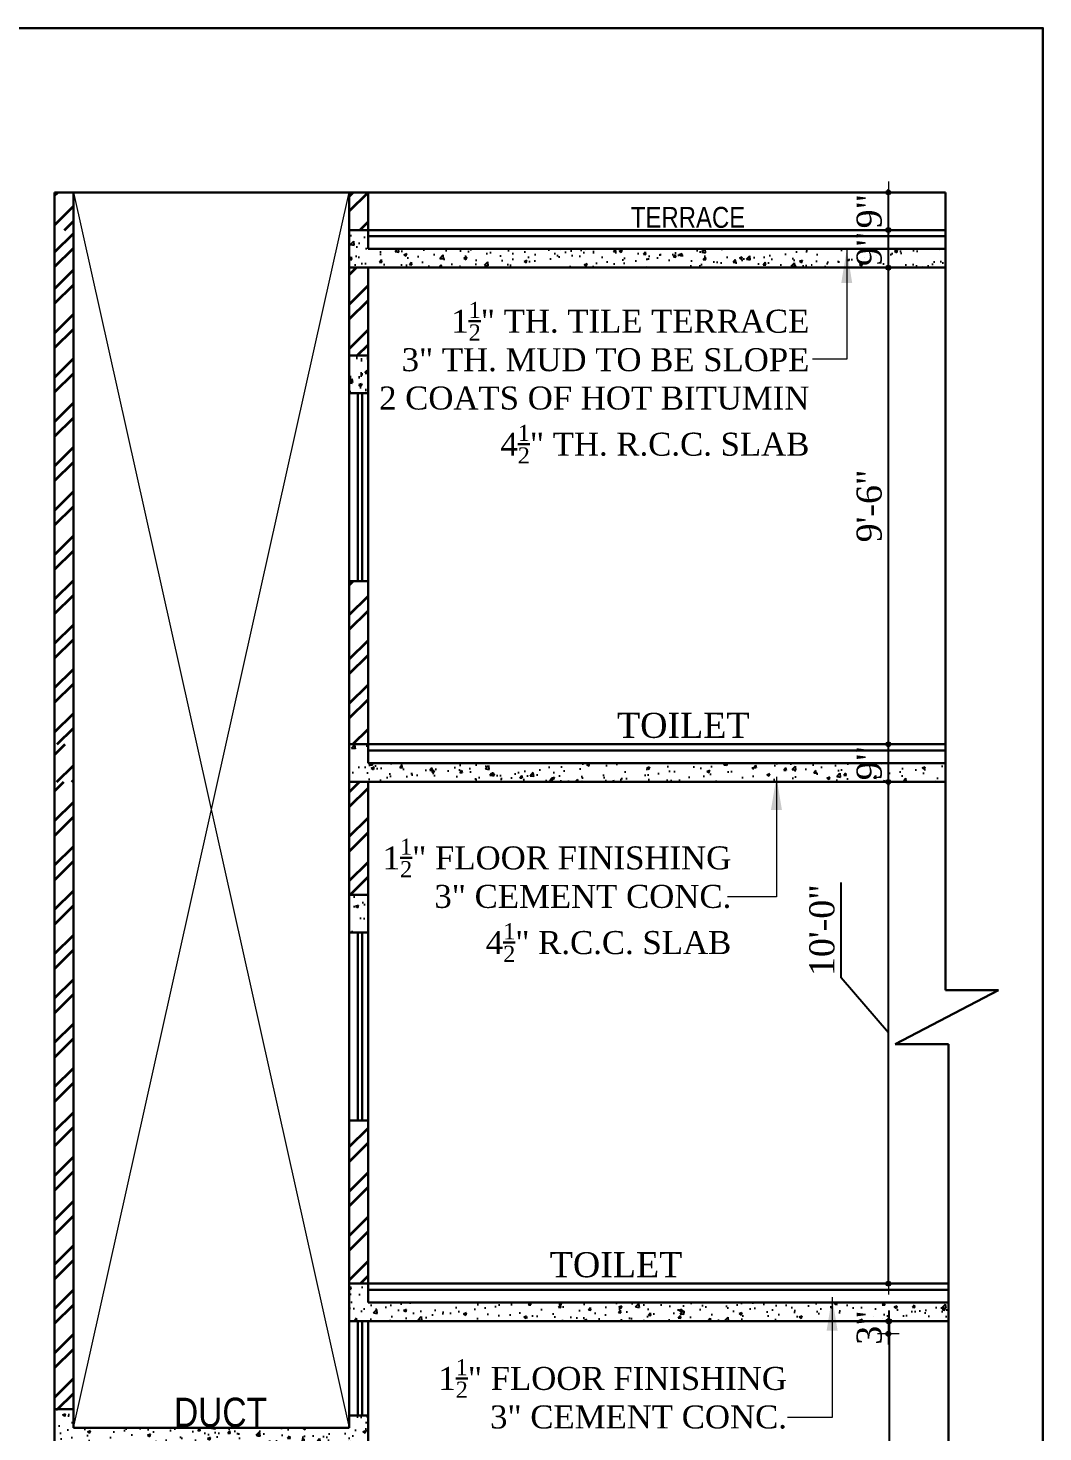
# Model space of a CAD drawing. Header units: feet. Extents: x 29269 to 32217, y -19918 to 20536.
# Drawn here: x 31202.1 to 31444.9, y -19116.1 to -18780.4 of the extents above; entities that cross this region are included whole.
import ezdxf

# ---------------------------------------------------------------- set-up
doc = ezdxf.new("R2010")
doc.units = ezdxf.units.FT
doc.header["$MEASUREMENT"] = 0
doc.header["$PDMODE"] = 2
doc.layers.get('0').update_dxf_attribs({"lineweight": 30})
for name, color, linetype, lineweight in [('D.DIM.', 191, 'Continuous', 5), ('HAT', 8, 'Continuous', 25), ('r.w.p', 131, 'Continuous', 35), ('TEXT', 150, 'Continuous', 30), ('WALL', 10, 'Continuous', 30)]:
    doc.layers.add(name, color=color, linetype=linetype, lineweight=lineweight)
doc.layers.add('DIMENTION', color=150, linetype='Continuous')
doc.styles.add('G', font='times.ttf')
doc.styles.add('GURPREET', font='times.ttf')
doc.styles.add('HM', font='times.ttf')
doc.styles.get("Standard").update_dxf_attribs({"font": 'ARIALN.TTF'})
doc.dimstyles.new('CUPBOARDS', dxfattribs={"dimtxt": 7, "dimasz": 0.45, "dimexe": 0.18, "dimexo": 0.0625, "dimgap": 0.5, "dimtad": 1, "dimdec": 1, "dimzin": 3, "dimdsep": 46, "dimlunit": 4, "dimtxsty": 'G', "dimblk": 'Dim Tick', "dimcen": 0.5, "dimse1": 1, "dimse2": 1, "dimclrd": 3, "dimclrt": 2, "dimadec": 0, "dimazin": 0, "dimtfac": 1, "dimtdec": 1, "dimtix": 1, "dimtofl": 0, "dimtmove": 2, "dimatfit": 3, "dimfxl": 0.18, "dimtolj": 1, "dimtzin": 0, "dimlwd": 13, "dimarcsym": 0})
doc.dimstyles.new('GURPREET', dxfattribs={"dimtxt": 6, "dimasz": 0.4, "dimexe": 0.18, "dimexo": 0.0625, "dimgap": 1.5, "dimtad": 1, "dimdec": 1, "dimzin": 3, "dimdsep": 46, "dimlunit": 4, "dimtxsty": 'GURPREET', "dimblk": 'DIM TIK', "dimcen": 1, "dimse1": 1, "dimse2": 1, "dimclrd": 4, "dimclrt": 7, "dimadec": 0, "dimazin": 0, "dimtfac": 0.75, "dimtdec": 1, "dimtix": 1, "dimtmove": 2, "dimatfit": 3, "dimfxl": 0.18, "dimtolj": 1, "dimtzin": 0, "dimlwd": 25, "dimarcsym": 0})
pattern_1 = [(50, (-1444.2184, -36563.087), (7.1726018, -0.62752135), [0.75, -8.25]), (355, (-1444.2184, -36563.087), (-1.3875133, 7.5219213), [0.6, -6.6]), (100.4514, (-1443.621, -36563.139), (5.7850938, 6.8943954), [0.6374019, -7.0114211]), (46.1842, (-1444.218, -36561.087), (10.6724105, -1.6551901), [1.125, -12.375]), (96.6356, (-1443.329, -36561.225), (9.346627, 9.7411787), [0.956103, -10.51713]), (351.1842, (-1444.218, -36561.087), (9.3466195, 9.741186), [0.9, -9.9]), (21, (-1443.2184, -36561.587), (5.9690705, -4.0261889), [0.75, -8.25]), (326, (-1443.2184, -36561.587), (2.4331533, 7.2515005), [0.6, -6.6]), (71.4514, (-1442.721, -36561.9225), (8.4022263, 3.225305), [0.6374019, -7.0114211]), (37.5, (-1444.2184, -36563.087), (0.12159855, 3.32893854), [0, -6.52, 0, -6.7, 0, -6.625]), (7.5, (-1444.2184, -36563.087), (2.63069537, 3.94411712), [0, -3.82, 0, -6.37, 0, -2.525]), (327.5, (-1446.4484, -36563.087), (5.33822436, -0.22554872), [0, -2.5, 0, -7.8, 0, -10.35]), (317.5, (-1447.4484, -36563.087), (5.8318617, 1.0010498), [0, -3.25, 0, -5.18, 0, -7.35])]
pattern_2 = [(45, (70409.463, -29938.137), (-5.3033009, 5.3033009), []), (45, (70412.998, -29938.137), (-5.3033009, 5.3033009), [])]
pattern_3 = [(45, (-1444.2184, -36563.087), (-5.3033009, 5.3033009), []), (45, (-1440.683, -36563.087), (-5.3033009, 5.3033009), [])]
pattern_4 = [(45, (70409.463, -29944.137), (-5.3033009, 5.3033009), []), (45, (70412.998, -29944.137), (-5.3033009, 5.3033009), [])]

# ---------------------------------------------------------------- blocks, each defined once
blk = doc.blocks.new('Dim Tick')
blk.add_hatch(color=7).paths.add_polyline_path([(-1.011, 0, 1), (1.011, 0, 1)])
at = {"color": 7}
for p, q in [((0, 1.011), (0, 4.5)), ((-4.5, 0), (-1.011, 0)), ((1.011, 0), (4.5, 0)), ((0, -4.5), (0, -1.011))]:
    blk.add_line(p, q, dxfattribs=at)
blk.add_circle((0, 0), 1.011, dxfattribs=at)
blk = doc.blocks.new('DIM TIK')
blk.add_hatch(color=7).paths.add_polyline_path([(-1.45, 0, 1), (1.45, 0, 1)])
at = {"color": 7}
for p, q in [((0, 1.45), (0, 6.43)), ((1.45, 0), (6.43, 0)), ((-6.43, 0), (-1.45, 0)), ((0, -6.43), (0, -1.45))]:
    blk.add_line(p, q, dxfattribs=at)
blk.add_circle((0, 0), 1.45, dxfattribs=at)
blk = doc.blocks.new('*D379')
at = {"layer": 'D.DIM.', "color": 4, "linetype": 'Continuous', "lineweight": 25, "transparency": 16777216}
blk.add_line((31408.13, -19209.25), (31408.13, -19090.05), dxfattribs=at)
at = {"layer": 'Defpoints', "color": 0, "transparency": 16777216}
for p in [(31408.13, -19089.65), (31411.02, -19089.65), (31411.02, -19209.65)]:
    blk.add_point(p, dxfattribs=at)
at = {"layer": 'D.DIM.', "color": 4, "lineweight": 25, "transparency": 16777216, "xscale": 0.4, "yscale": 0.4, "zscale": 0.4}
for p, rotation in [((31408.13, -19089.65), 90), ((31408.13, -19209.65), 270)]:
    blk.add_blockref('DIM TIK', p, dxfattribs=dict(at, rotation=rotation))
at = {"layer": 'D.DIM.', "color": 7, "transparency": 16777216, "insert": (31403.58, -19149.65), "char_height": 6, "attachment_point": 5, "rotation": 90, "style": 'GURPREET'}
blk.add_mtext('\\A1;10\'-0"', dxfattribs=at)
blk = doc.blocks.new('*D133')
at = {"layer": 'D.DIM.', "color": 4, "linetype": 'Continuous', "lineweight": 25, "transparency": 16777216}
for p, q in [((31407.89, -19089.25), (31407.89, -19088.85)), ((31407.89, -19089.65), (31407.89, -19092.65)), ((31407.89, -19093.05), (31407.89, -19093.45))]:
    blk.add_line(p, q, dxfattribs=at)
at = {"layer": 'Defpoints', "color": 0, "transparency": 16777216}
for p in [(31410.79, -19089.65), (30176.72, -19092.65), (31407.89, -19092.65)]:
    blk.add_point(p, dxfattribs=at)
at = {"layer": 'D.DIM.', "color": 4, "lineweight": 25, "transparency": 16777216, "xscale": 0.4, "yscale": 0.4, "zscale": 0.4}
for p, rotation in [((31407.89, -19089.65), 270), ((31407.89, -19092.65), 90)]:
    blk.add_blockref('DIM TIK', p, dxfattribs=dict(at, rotation=rotation))
at = {"layer": 'D.DIM.', "color": 7, "transparency": 16777216, "insert": (31403.34, -19091.15), "char_height": 6, "attachment_point": 5, "rotation": 90, "style": 'GURPREET'}
blk.add_mtext('\\A1;3"', dxfattribs=at)
blk = doc.blocks.new('*D380')
at = {"layer": 'D.DIM.', "color": 4, "linetype": 'Continuous', "lineweight": 25, "transparency": 16777216}
for p, q in [((31407.89, -19080.25), (31407.89, -18961.05)), ((31396.59, -19007.52), (31396.59, -18984.69)), ((31407.89, -19020.65), (31396.59, -19007.52))]:
    blk.add_line(p, q, dxfattribs=at)
at = {"layer": 'Defpoints', "color": 0, "transparency": 16777216}
for p in [(31407.89, -18960.65), (31421.54, -18960.65), (31422.29, -19080.65)]:
    blk.add_point(p, dxfattribs=at)
at = {"layer": 'D.DIM.', "color": 4, "lineweight": 25, "transparency": 16777216, "xscale": 0.4, "yscale": 0.4, "zscale": 0.4}
for p, rotation in [((31407.89, -18960.65), 90), ((31407.89, -19080.65), 270)]:
    blk.add_blockref('DIM TIK', p, dxfattribs=dict(at, rotation=rotation))
at = {"layer": 'D.DIM.', "color": 7, "transparency": 16777216, "insert": (31392.03, -18996.11), "char_height": 6, "attachment_point": 5, "rotation": 90, "style": 'GURPREET'}
blk.add_mtext('\\A1;10\'-0"', dxfattribs=at)
blk = doc.blocks.new('*D381')
at = {"layer": 'D.DIM.', "color": 4, "linetype": 'Continuous', "lineweight": 25, "transparency": 16777216}
for p, q in [((31407.89, -18951.25), (31407.89, -18950.85)), ((31407.89, -18960.65), (31407.89, -18951.65)), ((31407.89, -18961.05), (31407.89, -18961.45))]:
    blk.add_line(p, q, dxfattribs=at)
at = {"layer": 'Defpoints', "color": 0, "transparency": 16777216}
for p in [(31407.89, -18951.65), (31421.54, -18951.65), (31421.54, -18960.65)]:
    blk.add_point(p, dxfattribs=at)
at = {"layer": 'D.DIM.', "color": 4, "lineweight": 25, "transparency": 16777216, "xscale": 0.4, "yscale": 0.4, "zscale": 0.4}
for p, rotation in [((31407.89, -18951.65), 270), ((31407.89, -18960.65), 90)]:
    blk.add_blockref('DIM TIK', p, dxfattribs=dict(at, rotation=rotation))
at = {"layer": 'D.DIM.', "color": 7, "transparency": 16777216, "insert": (31403.33, -18956.15), "char_height": 6, "attachment_point": 5, "rotation": 90, "style": 'GURPREET'}
blk.add_mtext('\\A1;9"', dxfattribs=at)
blk = doc.blocks.new('*D382')
at = {"layer": 'D.DIM.', "color": 4, "linetype": 'Continuous', "lineweight": 25, "transparency": 16777216}
blk.add_line((31407.89, -18951.25), (31407.89, -18838.05), dxfattribs=at)
at = {"layer": 'Defpoints', "color": 0, "transparency": 16777216}
for p in [(31407.89, -18837.65), (31421.54, -18837.65), (31421.54, -18951.65)]:
    blk.add_point(p, dxfattribs=at)
at = {"layer": 'D.DIM.', "color": 4, "lineweight": 25, "transparency": 16777216, "xscale": 0.4, "yscale": 0.4, "zscale": 0.4}
for p, rotation in [((31407.89, -18837.65), 90), ((31407.89, -18951.65), 270)]:
    blk.add_blockref('DIM TIK', p, dxfattribs=dict(at, rotation=rotation))
at = {"layer": 'D.DIM.', "color": 7, "transparency": 16777216, "insert": (31403.33, -18894.65), "char_height": 6, "attachment_point": 5, "rotation": 90, "style": 'GURPREET'}
blk.add_mtext('\\A1;9\'-6"', dxfattribs=at)
blk = doc.blocks.new('*D383')
at = {"layer": 'D.DIM.', "color": 4, "linetype": 'Continuous', "lineweight": 25, "transparency": 16777216}
for p, q in [((31407.89, -18828.25), (31407.89, -18827.85)), ((31407.89, -18837.65), (31407.89, -18828.65)), ((31407.89, -18838.05), (31407.89, -18838.45))]:
    blk.add_line(p, q, dxfattribs=at)
at = {"layer": 'Defpoints', "color": 0, "transparency": 16777216}
for p in [(31407.89, -18828.65), (31421.54, -18828.65), (31421.54, -18837.65)]:
    blk.add_point(p, dxfattribs=at)
at = {"layer": 'D.DIM.', "color": 4, "lineweight": 25, "transparency": 16777216, "xscale": 0.4, "yscale": 0.4, "zscale": 0.4}
for p, rotation in [((31407.89, -18828.65), 270), ((31407.89, -18837.65), 90)]:
    blk.add_blockref('DIM TIK', p, dxfattribs=dict(at, rotation=rotation))
at = {"layer": 'D.DIM.', "color": 7, "transparency": 16777216, "insert": (31403.33, -18833.15), "char_height": 6, "attachment_point": 5, "rotation": 90, "style": 'GURPREET'}
blk.add_mtext('\\A1;9"', dxfattribs=at)
blk = doc.blocks.new('*D384')
at = {"layer": 'D.DIM.', "color": 4, "linetype": 'Continuous', "lineweight": 25, "transparency": 16777216}
for p, q in [((31407.89, -18819.25), (31407.89, -18818.85)), ((31407.89, -18828.65), (31407.89, -18819.65)), ((31407.89, -18829.05), (31407.89, -18829.45))]:
    blk.add_line(p, q, dxfattribs=at)
at = {"layer": 'Defpoints', "color": 0, "transparency": 16777216}
for p in [(31407.89, -18819.65), (31421.54, -18819.65), (31421.54, -18828.65)]:
    blk.add_point(p, dxfattribs=at)
at = {"layer": 'D.DIM.', "color": 4, "lineweight": 25, "transparency": 16777216, "xscale": 0.4, "yscale": 0.4, "zscale": 0.4}
for p, rotation in [((31407.89, -18819.65), 270), ((31407.89, -18828.65), 90)]:
    blk.add_blockref('DIM TIK', p, dxfattribs=dict(at, rotation=rotation))
at = {"layer": 'D.DIM.', "color": 7, "transparency": 16777216, "insert": (31403.33, -18824.15), "char_height": 6, "attachment_point": 5, "rotation": 90, "style": 'GURPREET'}
blk.add_mtext('\\A1;9"', dxfattribs=at)
blk = doc.blocks.new('*D797')
at = {"layer": 'D.DIM.', "color": 4, "linetype": 'Continuous', "lineweight": 25, "transparency": 16777216}
blk.add_line((31408.13, -19209.25), (31408.13, -19090.05), dxfattribs=at)
at = {"layer": 'Defpoints', "color": 0, "transparency": 16777216}
for p in [(31408.13, -19089.65), (31411.02, -19089.65), (31411.02, -19209.65)]:
    blk.add_point(p, dxfattribs=at)
at = {"layer": 'D.DIM.', "color": 4, "lineweight": 25, "transparency": 16777216, "xscale": 0.4, "yscale": 0.4, "zscale": 0.4}
for p, rotation in [((31408.13, -19089.65), 90), ((31408.13, -19209.65), 270)]:
    blk.add_blockref('DIM TIK', p, dxfattribs=dict(at, rotation=rotation))
at = {"layer": 'D.DIM.', "color": 7, "transparency": 16777216, "insert": (31403.58, -19149.65), "char_height": 6, "attachment_point": 5, "rotation": 90, "style": 'GURPREET'}
blk.add_mtext('\\A1;10\'-0"', dxfattribs=at)
blk = doc.blocks.new('*D798')
at = {"layer": 'D.DIM.', "color": 4, "linetype": 'Continuous', "lineweight": 25, "transparency": 16777216}
for p, q in [((31407.89, -19089.25), (31407.89, -19088.85)), ((31407.89, -19089.65), (31407.89, -19092.65)), ((31407.89, -19093.05), (31407.89, -19093.45))]:
    blk.add_line(p, q, dxfattribs=at)
at = {"layer": 'Defpoints', "color": 0, "transparency": 16777216}
for p in [(31410.79, -19089.65), (30176.72, -19092.65), (31407.89, -19092.65)]:
    blk.add_point(p, dxfattribs=at)
at = {"layer": 'D.DIM.', "color": 4, "lineweight": 25, "transparency": 16777216, "xscale": 0.4, "yscale": 0.4, "zscale": 0.4}
for p, rotation in [((31407.89, -19089.65), 270), ((31407.89, -19092.65), 90)]:
    blk.add_blockref('DIM TIK', p, dxfattribs=dict(at, rotation=rotation))
at = {"layer": 'D.DIM.', "color": 7, "transparency": 16777216, "insert": (31403.34, -19091.15), "char_height": 6, "attachment_point": 5, "rotation": 90, "style": 'GURPREET'}
blk.add_mtext('\\A1;3"', dxfattribs=at)
blk = doc.blocks.new('*D799')
at = {"layer": 'D.DIM.', "color": 4, "linetype": 'Continuous', "lineweight": 25, "transparency": 16777216}
for p, q in [((31407.89, -19080.25), (31407.89, -18961.05)), ((31396.59, -19007.52), (31396.59, -18984.69)), ((31407.89, -19020.65), (31396.59, -19007.52))]:
    blk.add_line(p, q, dxfattribs=at)
at = {"layer": 'Defpoints', "color": 0, "transparency": 16777216}
for p in [(31407.89, -18960.65), (31421.54, -18960.65), (31422.29, -19080.65)]:
    blk.add_point(p, dxfattribs=at)
at = {"layer": 'D.DIM.', "color": 4, "lineweight": 25, "transparency": 16777216, "xscale": 0.4, "yscale": 0.4, "zscale": 0.4}
for p, rotation in [((31407.89, -18960.65), 90), ((31407.89, -19080.65), 270)]:
    blk.add_blockref('DIM TIK', p, dxfattribs=dict(at, rotation=rotation))
at = {"layer": 'D.DIM.', "color": 7, "transparency": 16777216, "insert": (31392.03, -18996.11), "char_height": 6, "attachment_point": 5, "rotation": 90, "style": 'GURPREET'}
blk.add_mtext('\\A1;10\'-0"', dxfattribs=at)
blk = doc.blocks.new('*D800')
at = {"layer": 'D.DIM.', "color": 4, "linetype": 'Continuous', "lineweight": 25, "transparency": 16777216}
for p, q in [((31407.89, -18951.25), (31407.89, -18950.85)), ((31407.89, -18960.65), (31407.89, -18951.65)), ((31407.89, -18961.05), (31407.89, -18961.45))]:
    blk.add_line(p, q, dxfattribs=at)
at = {"layer": 'Defpoints', "color": 0, "transparency": 16777216}
for p in [(31407.89, -18951.65), (31421.54, -18951.65), (31421.54, -18960.65)]:
    blk.add_point(p, dxfattribs=at)
at = {"layer": 'D.DIM.', "color": 4, "lineweight": 25, "transparency": 16777216, "xscale": 0.4, "yscale": 0.4, "zscale": 0.4}
for p, rotation in [((31407.89, -18951.65), 270), ((31407.89, -18960.65), 90)]:
    blk.add_blockref('DIM TIK', p, dxfattribs=dict(at, rotation=rotation))
at = {"layer": 'D.DIM.', "color": 7, "transparency": 16777216, "insert": (31403.33, -18956.15), "char_height": 6, "attachment_point": 5, "rotation": 90, "style": 'GURPREET'}
blk.add_mtext('\\A1;9"', dxfattribs=at)
blk = doc.blocks.new('*D801')
at = {"layer": 'D.DIM.', "color": 4, "linetype": 'Continuous', "lineweight": 25, "transparency": 16777216}
blk.add_line((31407.89, -18951.25), (31407.89, -18838.05), dxfattribs=at)
at = {"layer": 'Defpoints', "color": 0, "transparency": 16777216}
for p in [(31407.89, -18837.65), (31421.54, -18837.65), (31421.54, -18951.65)]:
    blk.add_point(p, dxfattribs=at)
at = {"layer": 'D.DIM.', "color": 4, "lineweight": 25, "transparency": 16777216, "xscale": 0.4, "yscale": 0.4, "zscale": 0.4}
for p, rotation in [((31407.89, -18837.65), 90), ((31407.89, -18951.65), 270)]:
    blk.add_blockref('DIM TIK', p, dxfattribs=dict(at, rotation=rotation))
at = {"layer": 'D.DIM.', "color": 7, "transparency": 16777216, "insert": (31403.33, -18894.65), "char_height": 6, "attachment_point": 5, "rotation": 90, "style": 'GURPREET'}
blk.add_mtext('\\A1;9\'-6"', dxfattribs=at)
blk = doc.blocks.new('*D802')
at = {"layer": 'D.DIM.', "color": 4, "linetype": 'Continuous', "lineweight": 25, "transparency": 16777216}
for p, q in [((31407.89, -18828.25), (31407.89, -18827.85)), ((31407.89, -18837.65), (31407.89, -18828.65)), ((31407.89, -18838.05), (31407.89, -18838.45))]:
    blk.add_line(p, q, dxfattribs=at)
at = {"layer": 'Defpoints', "color": 0, "transparency": 16777216}
for p in [(31407.89, -18828.65), (31421.54, -18828.65), (31421.54, -18837.65)]:
    blk.add_point(p, dxfattribs=at)
at = {"layer": 'D.DIM.', "color": 4, "lineweight": 25, "transparency": 16777216, "xscale": 0.4, "yscale": 0.4, "zscale": 0.4}
for p, rotation in [((31407.89, -18828.65), 270), ((31407.89, -18837.65), 90)]:
    blk.add_blockref('DIM TIK', p, dxfattribs=dict(at, rotation=rotation))
at = {"layer": 'D.DIM.', "color": 7, "transparency": 16777216, "insert": (31403.33, -18833.15), "char_height": 6, "attachment_point": 5, "rotation": 90, "style": 'GURPREET'}
blk.add_mtext('\\A1;9"', dxfattribs=at)
blk = doc.blocks.new('*D803')
at = {"layer": 'D.DIM.', "color": 4, "linetype": 'Continuous', "lineweight": 25, "transparency": 16777216}
for p, q in [((31407.89, -18819.25), (31407.89, -18818.85)), ((31407.89, -18828.65), (31407.89, -18819.65)), ((31407.89, -18829.05), (31407.89, -18829.45))]:
    blk.add_line(p, q, dxfattribs=at)
at = {"layer": 'Defpoints', "color": 0, "transparency": 16777216}
for p in [(31407.89, -18819.65), (31421.54, -18819.65), (31421.54, -18828.65)]:
    blk.add_point(p, dxfattribs=at)
at = {"layer": 'D.DIM.', "color": 4, "lineweight": 25, "transparency": 16777216, "xscale": 0.4, "yscale": 0.4, "zscale": 0.4}
for p, rotation in [((31407.89, -18819.65), 270), ((31407.89, -18828.65), 90)]:
    blk.add_blockref('DIM TIK', p, dxfattribs=dict(at, rotation=rotation))
at = {"layer": 'D.DIM.', "color": 7, "transparency": 16777216, "insert": (31403.33, -18824.15), "char_height": 6, "attachment_point": 5, "rotation": 90, "style": 'GURPREET'}
blk.add_mtext('\\A1;9"', dxfattribs=at)

msp = doc.modelspace()

# ---------------------------------------------------------------- hatches: boundary and pattern name
at = {"layer": 'HAT'}
h = msp.add_hatch(dxfattribs=at)
h.set_pattern_fill('AR-CONC', color=256)
h.set_pattern_definition([(50, (-4015.833, -36950.307), (7.1726018, -0.62752135), [0.75, -8.25]), (355, (-4015.833, -36950.307), (-1.3875133, 7.5219213), [0.6, -6.6]), (100.451444, (-4015.235, -36950.359), (5.7850885, 6.8943999), [0.6374019, -7.0114211]), (46.1842, (-4015.833, -36948.307), (10.6724133, -1.6551928), [1.125, -12.375]), (96.635635, (-4014.944, -36948.445), (9.3466195, 9.741186), [0.9561034, -10.5171376]), (351.184164, (-4015.833, -36948.307), (9.3466195, 9.741186), [0.9, -9.9]), (21, (-4014.833, -36948.807), (5.9690705, -4.0261889), [0.75, -8.25]), (326, (-4014.833, -36948.807), (2.4331533, 7.2515005), [0.6, -6.6]), (71.451445, (-4014.3355, -36949.142), (8.4022238, 3.2253115), [0.6374019, -7.0114211]), (37.5, (-4015.833, -36950.3067), (0.12159855, 3.32893854), [0, -6.52, 0, -6.7, 0, -6.625]), (7.5, (-4015.833, -36950.3067), (2.63069537, 3.94411712), [0, -3.82, 0, -6.37, 0, -2.525]), (327.5, (-4018.063, -36950.3067), (5.33822436, -0.22554872), [0, -2.5, 0, -7.8, 0, -10.35]), (317.5, (-4019.063, -36950.3067), (5.8318617, 1.0010498), [0, -3.25, 0, -5.18, 0, -7.35])])
h.paths.add_polyline_path([(31421.54, -18833.15), (31283.4, -18833.15), (31283.4, -18828.65), (31278.9, -18828.65), (31278.9, -18837.65), (31421.54, -18837.65)])
h = msp.add_hatch(dxfattribs=at)
h.set_pattern_fill('AR-CONC', color=256)
h.set_pattern_definition(pattern_1)
h.paths.add_polyline_path([(31421.54, -18956.15), (31283.4, -18956.15), (31283.4, -18951.65), (31278.9, -18951.65), (31278.9, -18960.65), (31421.54, -18960.65)])
h = msp.add_hatch(dxfattribs=at)
h.set_pattern_fill('AR-CONC', color=256)
h.set_pattern_definition(pattern_1)
h.paths.add_polyline_path([(31283.4, -18987.65), (31278.9, -18987.65), (31278.9, -18996.65), (31283.4, -18996.65)])
h = msp.add_hatch(dxfattribs=at)
h.set_pattern_fill('AR-CONC', color=256)
h.set_pattern_definition(pattern_1)
h.paths.add_polyline_path([(31422.29, -19085.15), (31283.4, -19085.15), (31283.4, -19080.65), (31278.9, -19080.65), (31278.9, -19089.65), (31422.29, -19089.65)])
h = msp.add_hatch(dxfattribs=at)
h.set_pattern_fill('AR-CONC', color=256)
h.set_pattern_definition(pattern_1)
h.paths.add_polyline_path([(31283.4, -19112.15), (31278.9, -19112.15), (31278.9, -19115.15), (31212.9, -19115.15), (31212.9, -19110.65), (31208.4, -19110.65), (31208.4, -19119.65), (31283.4, -19119.65)])
at = {"layer": 'r.w.p'}
h = msp.add_hatch(dxfattribs=at)
h.set_pattern_fill('ANSI32', color=256, scale=20, style=0)
h.set_pattern_definition(pattern_4)
h.paths.add_polyline_path([(31208.4, -18819.65), (31208.4, -18828.65), (31212.9, -18828.65), (31212.9, -18819.65)])
h = msp.add_hatch(dxfattribs=at)
h.set_pattern_fill('ANSI32', color=256, scale=20, style=0)
h.set_pattern_definition(pattern_4)
h.paths.add_polyline_path([(31283.4, -18819.65), (31278.9, -18819.65), (31278.9, -18828.65), (31283.4, -18828.65)])
h = msp.add_hatch(dxfattribs=at)
h.set_pattern_fill('ANSI32', color=256, scale=20, style=0)
h.set_pattern_definition(pattern_3)
h.paths.add_polyline_path([(31212.9, -18828.65), (31208.4, -18828.65), (31208.4, -18837.65), (31212.9, -18837.65)])
h = msp.add_hatch(dxfattribs=at)
h.set_pattern_fill('ANSI32', color=256, scale=20, style=0)
h.set_pattern_definition(pattern_2)
h.paths.add_polyline_path([(31212.9, -18837.65), (31208.4, -18837.65), (31208.4, -18951.65), (31212.9, -18951.65)])
h = msp.add_hatch(dxfattribs=at)
h.set_pattern_fill('ANSI32', color=256, scale=20, style=0)
h.set_pattern_definition(pattern_2)
h.paths.add_polyline_path([(31283.4, -18837.65), (31278.9, -18837.65), (31278.9, -18858.65), (31283.4, -18858.65)])
h = msp.add_hatch(dxfattribs=at)
h.set_pattern_fill('AR-CONC', color=256, style=0)
h.set_pattern_definition([(50, (70409.463, -29938.137), (7.1726018, -0.62752135), [0.75, -8.25]), (355, (70409.463, -29938.137), (-1.3875133, 7.5219213), [0.6, -6.6]), (100.4514, (70410.0605, -29938.1894), (5.7850938, 6.8943954), [0.6374019, -7.0114211]), (46.1842, (70409.463, -29936.137), (10.6724105, -1.6551901), [1.125, -12.375]), (96.6356, (70410.352, -29936.275), (9.346627, 9.7411787), [0.956103, -10.51713]), (351.1842, (70409.463, -29936.137), (9.3466195, 9.741186), [0.9, -9.9]), (21, (70410.463, -29936.637), (5.9690705, -4.0261889), [0.75, -8.25]), (326, (70410.463, -29936.637), (2.4331533, 7.2515005), [0.6, -6.6]), (71.4514, (70410.96, -29936.973), (8.4022263, 3.225305), [0.6374019, -7.0114211]), (37.5, (70409.4628, -29938.1371), (0.12159855, 3.32893854), [0, -6.52, 0, -6.7, 0, -6.625]), (7.5, (70409.4628, -29938.137), (2.63069537, 3.94411712), [0, -3.82, 0, -6.37, 0, -2.525]), (327.5, (70407.2328, -29938.1371), (5.33822436, -0.22554872), [0, -2.5, 0, -7.8, 0, -10.35]), (317.5, (70406.233, -29938.137), (5.8318617, 1.0010498), [0, -3.25, 0, -5.18, 0, -7.35])])
h.paths.add_polyline_path([(31278.9, -18867.65), (31283.4, -18867.65), (31283.4, -18858.65), (31278.9, -18858.65)])
h = msp.add_hatch(dxfattribs=at)
h.set_pattern_fill('ANSI32', color=256, scale=20, style=0)
h.set_pattern_definition(pattern_2)
h.paths.add_polyline_path([(31283.4, -18912.65), (31278.9, -18912.65), (31278.9, -18951.65), (31283.4, -18951.65)])
h = msp.add_hatch(dxfattribs=at)
h.set_pattern_fill('ANSI32', color=256, scale=20, style=0)
h.set_pattern_definition(pattern_3)
h.paths.add_polyline_path([(31212.9, -18951.65), (31208.4, -18951.65), (31208.4, -18960.65), (31212.9, -18960.65)])
h = msp.add_hatch(dxfattribs=at)
h.set_pattern_fill('ANSI32', color=256, scale=20, style=0)
h.set_pattern_definition(pattern_2)
h.paths.add_polyline_path([(31208.4, -18960.65), (31208.4, -19110.65), (31212.9, -19110.65), (31212.9, -18960.65)])
h = msp.add_hatch(dxfattribs=at)
h.set_pattern_fill('ANSI32', color=256, scale=20, style=0)
h.set_pattern_definition(pattern_2)
h.paths.add_polyline_path([(31283.4, -18960.65), (31278.9, -18960.65), (31278.9, -18987.65), (31283.4, -18987.65)])
h = msp.add_hatch(dxfattribs=at)
h.set_pattern_fill('ANSI32', color=256, scale=20, style=0)
h.set_pattern_definition(pattern_2)
h.paths.add_polyline_path([(31283.4, -19041.65), (31278.9, -19041.65), (31278.9, -19080.65), (31283.4, -19080.65)])

# ---------------------------------------------------------------- linework, layer by layer
for p, q in [((31280.99, -18912.65), (31280.99, -18867.65)), ((31281.99, -18912.65), (31281.99, -18867.65)), ((31280.99, -19041.65), (31280.99, -18996.65)), ((31281.99, -19041.65), (31281.99, -18996.65)), ((31280.99, -19112.15), (31280.99, -19089.65)), ((31281.99, -19112.15), (31281.99, -19089.65))]:
    msp.add_line(p, q)
at = {"layer": 'D.DIM.', "color": 2}
for p, q in [((31212.9, -19115.15), (31278.9, -18819.65)), ((31212.9, -18819.65), (31278.9, -19115.15)), ((31212.9, -19115.15), (31278.9, -18819.65)), ((31212.9, -18819.65), (31278.9, -19115.15))]:
    msp.add_line(p, q, dxfattribs=at)
at = {"layer": 'WALL'}
for p, q in [((31208.4, -18819.65), (31212.9, -18819.65)), ((31208.4, -19245.65), (31208.4, -18819.65)), ((31212.9, -19115.15), (31212.9, -18819.65)), ((31278.9, -18819.65), (31212.9, -18819.65)), ((31278.9, -18819.65), (31283.4, -18819.65)), ((31278.9, -19115.15), (31278.9, -18819.65)), ((31283.4, -18833.15), (31283.4, -18819.65)), ((31283.4, -18819.65), (31421.54, -18819.65)), ((31421.54, -18819.65), (31421.54, -19010.43)), ((31278.9, -18828.65), (31421.54, -18828.65)), ((31283.4, -18830.15), (31421.54, -18830.15)), ((31283.4, -18833.15), (31421.54, -18833.15)), ((31278.9, -18837.65), (31421.54, -18837.65)), ((31283.4, -18956.15), (31283.4, -18837.65)), ((31278.9, -18858.65), (31283.4, -18858.65)), ((31278.9, -18867.65), (31283.4, -18867.65)), ((31278.9, -18912.65), (31283.4, -18912.65)), ((31278.9, -18951.65), (31421.54, -18951.65)), ((31283.4, -18953.15), (31421.54, -18953.15)), ((31283.4, -18956.15), (31421.54, -18956.15)), ((31278.9, -18960.65), (31421.54, -18960.65)), ((31283.4, -19085.15), (31283.4, -18960.65)), ((31278.9, -18987.65), (31283.4, -18987.65)), ((31278.9, -18996.65), (31283.4, -18996.65)), ((31434.25, -19010.43), (31409.5, -19023.37)), ((31421.54, -19010.43), (31434.25, -19010.43)), ((31409.5, -19023.37), (31422.29, -19023.37)), ((31422.29, -19023.37), (31422.29, -19249.34)), ((31278.9, -19041.65), (31283.4, -19041.65)), ((31278.9, -19080.65), (31422.29, -19080.65)), ((31283.4, -19082.15), (31422.29, -19082.15)), ((31283.4, -19085.15), (31422.29, -19085.15)), ((31422.29, -19089.65), (31278.9, -19089.65)), ((31283.4, -19119.65), (31283.4, -19089.65)), ((31208.4, -19110.65), (31212.9, -19110.65)), ((31278.9, -19112.15), (31283.4, -19112.15)), ((31212.9, -19115.15), (31278.9, -19115.15))]:
    msp.add_line(p, q, dxfattribs=at)
msp.add_lwpolyline([(29623.74, -18780.35), (31444.88, -18780.35), (31444.88, -19917.96), (29623.74, -19917.96)], close=True, dxfattribs=at)

# ---------------------------------------------------------------- texts
at = {"insert": (31373.64, -18823.12), "char_height": 5, "width": 49.4629, "attachment_point": 3}
msp.add_mtext('TERRACE', dxfattribs=at)
at = {"layer": 'r.w.p', "insert": (31259.24, -19107.93), "char_height": 7, "width": 24.1385, "attachment_point": 3}
msp.add_mtext('DUCT', dxfattribs=at)
at = {"layer": 'TEXT', "ltscale": 0.15, "char_height": 5.5, "width": 105.0881, "attachment_point": 3, "style": 'HM'}
for s, insert in [('\\A1;1{\\H0.7x;\\S1/2;}" TH. TILE TERRACE\\P3" TH. MUD TO BE SLOPE\\P2 COATS OF HOT BITUMIN\\P4{\\H0.7x;\\S1/2;}" TH. R.C.C. SLAB', (31388.99, -18845.84)), ('\\A1;{\\C256;1\\H0.7x;\\S1/2;\\H1.429x;" FLOOR FINISHING\\P3" CEMENT CONC.\\P4\\H0.7x;\\S1/2;\\H1.429x;" R.C.C. SLAB}', (31370.31, -18974.2)), ('\\A1;{\\C256;1\\H0.7x;\\S1/2;\\H1.429x;" FLOOR FINISHING\\P3" CEMENT CONC.\\P4\\H0.7x;\\S1/2;\\H1.429x;" R.C.C. SLAB}', (31383.63, -19098.7))]:
    msp.add_mtext(s, dxfattribs=dict(at, insert=insert))
at = {"layer": 'TEXT', "char_height": 6, "width": 60.8352, "attachment_point": 2, "style": 'GURPREET'}
for insert in [(31358.83, -18944.12), (31342.74, -19073.12)]:
    msp.add_mtext('TOILET', dxfattribs=dict(at, insert=insert))

# ---------------------------------------------------------------- dimensions: what is measured, and where the dimension line sits
at = {"layer": 'D.DIM.'}
for base, p1, p2, picture, middle in [((31407.89, -18819.65), (31421.54, -18828.65), (31421.54, -18819.65), '*D384', (31403.33, -18824.15)), ((31407.89, -18819.65), (31421.54, -18828.65), (31421.54, -18819.65), '*D803', (31403.33, -18824.15)), ((31407.89, -18828.65), (31421.54, -18837.65), (31421.54, -18828.65), '*D383', (31403.33, -18833.15)), ((31407.89, -18828.65), (31421.54, -18837.65), (31421.54, -18828.65), '*D802', (31403.33, -18833.15)), ((31407.89, -18837.65), (31421.54, -18951.65), (31421.54, -18837.65), '*D382', (31403.33, -18894.65)), ((31407.89, -18837.65), (31421.54, -18951.65), (31421.54, -18837.65), '*D801', (31403.33, -18894.65)), ((31407.89, -18951.65), (31421.54, -18960.65), (31421.54, -18951.65), '*D381', (31403.33, -18956.15)), ((31407.89, -18951.65), (31421.54, -18960.65), (31421.54, -18951.65), '*D800', (31403.33, -18956.15)), ((31407.89, -19092.65), (31410.79, -19089.65), (30176.72, -19092.65), '*D133', (31403.34, -19091.15)), ((31407.89, -19092.65), (31410.79, -19089.65), (30176.72, -19092.65), '*D798', (31403.34, -19091.15)), ((31408.13, -19089.65), (31411.02, -19209.65), (31411.02, -19089.65), '*D379', (31403.58, -19149.65)), ((31408.13, -19089.65), (31411.02, -19209.65), (31411.02, -19089.65), '*D797', (31403.58, -19149.65))]:
    dim = msp.add_linear_dim(base=base, p1=p1, p2=p2, angle=90, dimstyle='GURPREET', dxfattribs=at)
    dim.commit()
    dim.dimension.update_dxf_attribs({"geometry": picture, "text_midpoint": middle})
for picture in ['*D380', '*D799']:
    dim = msp.add_linear_dim(base=(31407.89, -18960.65), p1=(31422.29, -19080.65), p2=(31421.54, -18960.65), angle=90, dimstyle='GURPREET', override={"dimtmove": 1}, dxfattribs=at)
    dim.commit()
    dim.dimension.update_dxf_attribs({"geometry": picture, "text_midpoint": (31396.59, -19006.02), "dimtype": 160})

# ---------------------------------------------------------------- leaders
at = {"layer": 'DIMENTION', "ltscale": 0.525}
for points in [[(31397.94, -18833.34), (31397.94, -18859.54), (31389.78, -18859.54)], [(31381.12, -18959.4), (31381.12, -18988.16), (31369.43, -18988.16)], [(31394.44, -19083.9), (31394.44, -19112.66), (31383.77, -19112.66)]]:
    msp.add_leader(points, dimstyle='CUPBOARDS', override={"dimasz": 8, "dimgap": 0.5, "dimtad": 0}, dxfattribs=at)

doc.saveas('drawing.dxf')
